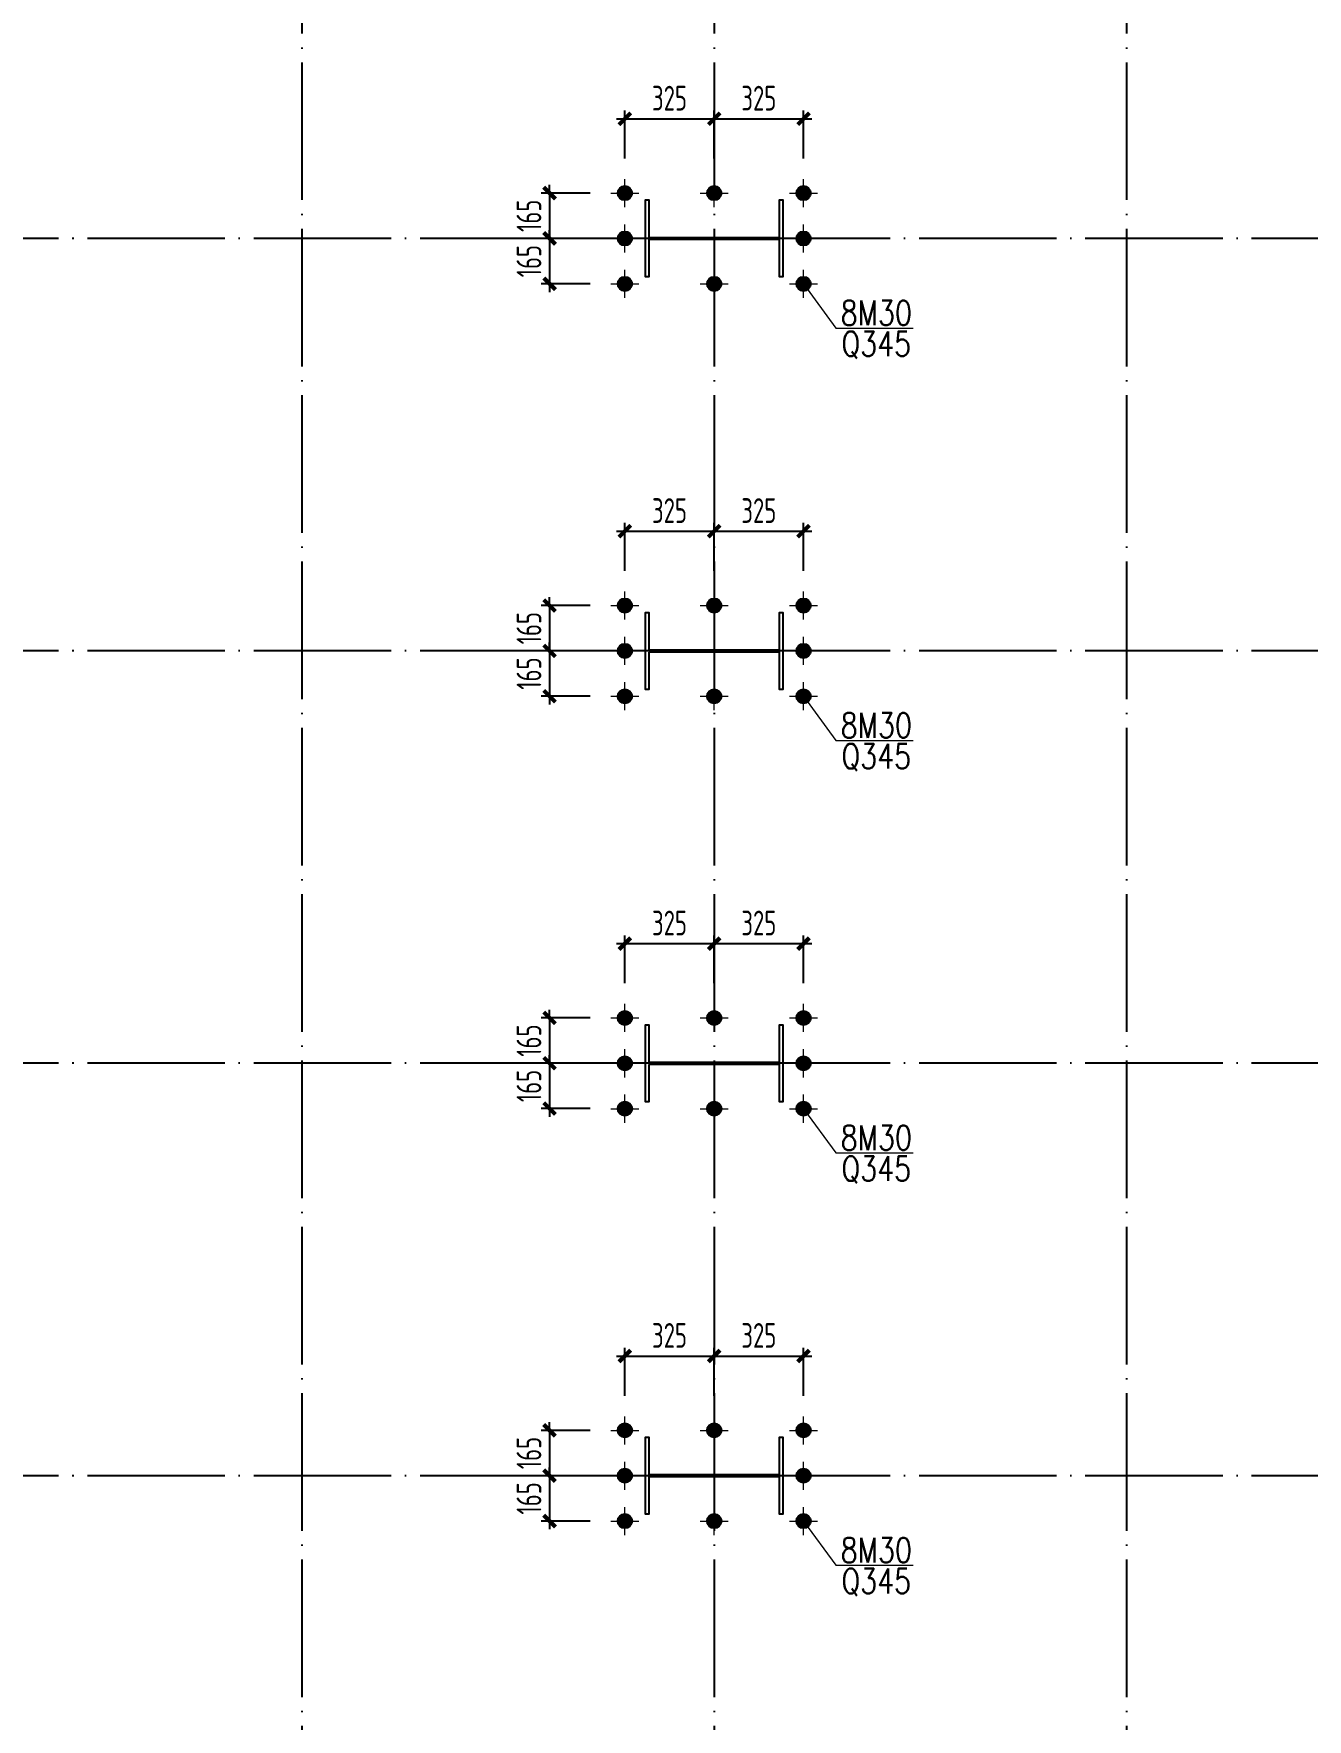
# Model space of a CAD drawing. Extents: x -1389621 to 57380, y -92505 to 283644.
# Drawn here: x -364564 to -346033, y 109523 to 134046 of the extents above; entities that cross this region are included whole.
import ezdxf
from ezdxf.enums import TextEntityAlignment as Align

# ---------------------------------------------------------------- set-up
doc = ezdxf.new("R2010")
doc.units = 0
doc.header["$LTSCALE"] = 100
doc.header["$MEASUREMENT"] = 0
doc.linetypes.add('CENTERX2', pattern=[101.6, 63.5, -12.7, 12.7, -12.7])
doc.linetypes.add('DOTE', pattern=[2.42, 2, -0.2, 0.02, -0.2])
doc.layers.get('0').update_dxf_attribs({"linetype": 'CONTINUOUS'})
doc.layers.get('Defpoints').update_dxf_attribs({"linetype": 'CONTINUOUS'})
for name, color, linetype in [('11000', 4, 'CONTINUOUS'), ('DIM', 3, 'CONTINUOUS'), ('DOTE', 1, 'DOTE'), ('PUB_DIM', 3, 'CONTINUOUS'), ('柱子', 3, 'CONTINUOUS')]:
    doc.layers.add(name, color=color, linetype=linetype)
doc.layers.add('PUB_TEXT', color=7, linetype='CONTINUOUS', lineweight=15)
doc.layers.add('轴线', color=1, linetype='CENTERX2', lineweight=13)
doc.styles.add('hztxt', font='txt', dxfattribs={"width": 0.7, "height": 10, "bigfont": 'hztxt.shx'})
doc.styles.add('TSSD_Dimension', font='tssdeng.shx', dxfattribs={"width": 0.7, "bigfont": 'hztxt.shx'})
doc.dimstyles.new('TSSD_100_100', dxfattribs={"dimtxt": 300, "dimasz": 100, "dimexe": 100, "dimexo": 250, "dimgap": 100, "dimtad": 1, "dimdec": 0, "dimzin": 0, "dimdsep": 46, "dimtxsty": 'TSSD_Dimension', "dimblk": 'ARCHTICK', "dimblk1": 'ARCHTICK', "dimblk2": 'ARCHTICK', "dimcen": 0, "dimdle": 100, "dimclrt": 7, "dimadec": 0, "dimazin": 0, "dimtfac": 1, "dimtdec": 0, "dimtix": 1, "dimtmove": 2, "dimatfit": 3, "dimfxl": 0, "dimtolj": 1, "dimtzin": 0, "dimarcsym": 0})

# ---------------------------------------------------------------- blocks, each defined once
blk = doc.blocks.new('_ArchTick')
at = {"color": 0, "linetype": 'ByBlock'}
blk.add_lwpolyline([(-0.71, -0.71, 0.5, 0.5, 0), (0.71, 0.71, 0.5, 0.5, 0)], format="xyseb", dxfattribs=at)
blk = doc.blocks.new('*D576')
at = {"layer": 'Defpoints', "color": 0, "ltscale": 100}
for p in [(-356167, 113727), (-357058, 113067), (-356167, 113067)]:
    blk.add_point(p, dxfattribs=at)
at = {"layer": 'DIM', "color": 0, "lineweight": -2, "ltscale": 100}
for p, q in [((-357058, 113727), (-357058, 113847)), ((-356467, 113727), (-357178, 113727)), ((-357058, 113727), (-357058, 113067)), ((-356467, 113067), (-357178, 113067)), ((-357058, 113067), (-357058, 112947))]:
    blk.add_line(p, q, dxfattribs=at)
at = {"layer": 'DIM', "color": 0, "lineweight": -2, "ltscale": 100, "xscale": 120, "yscale": 120, "zscale": 120}
for p, rotation in [((-357058, 113727), 270), ((-357058, 113067), 90)]:
    blk.add_blockref('_ArchTick', p, dxfattribs=dict(at, rotation=rotation))
at = {"layer": 'DIM', "color": 7, "ltscale": 100, "insert": (-357358, 113397), "char_height": 360, "attachment_point": 5, "rotation": 90, "style": 'TSSD_Dimension'}
blk.add_mtext('\\A1;165', dxfattribs=at)
blk = doc.blocks.new('*D577')
at = {"layer": 'Defpoints', "color": 0, "ltscale": 100}
for p in [(-354663, 114808), (-355963, 113931), (-354663, 113931)]:
    blk.add_point(p, dxfattribs=at)
at = {"layer": 'DIM', "color": 0, "lineweight": -2, "ltscale": 100}
for p, q in [((-356083, 114808), (-354543, 114808)), ((-355963, 114231), (-355963, 114928)), ((-354663, 114231), (-354663, 114928))]:
    blk.add_line(p, q, dxfattribs=at)
at = {"layer": 'DIM', "color": 0, "lineweight": -2, "ltscale": 100, "xscale": 120, "yscale": 120, "zscale": 120, "rotation": 180}
blk.add_blockref('_ArchTick', (-355963, 114808), dxfattribs=at)
at = {"layer": 'DIM', "color": 0, "lineweight": -2, "ltscale": 100, "xscale": 120, "yscale": 120, "zscale": 120}
blk.add_blockref('_ArchTick', (-354663, 114808), dxfattribs=at)
at = {"layer": 'DIM', "color": 7, "ltscale": 100, "insert": (-355313, 115108), "char_height": 360, "attachment_point": 5, "style": 'TSSD_Dimension'}
blk.add_mtext('\\A1;325', dxfattribs=at)
blk = doc.blocks.new('*D578')
at = {"layer": 'Defpoints', "color": 0, "ltscale": 100}
for p in [(-353363, 114808), (-354663, 113931), (-353363, 113931)]:
    blk.add_point(p, dxfattribs=at)
at = {"layer": 'DIM', "color": 0, "lineweight": -2, "ltscale": 100}
for p, q in [((-354783, 114808), (-353243, 114808)), ((-354663, 114231), (-354663, 114928)), ((-353363, 114231), (-353363, 114928))]:
    blk.add_line(p, q, dxfattribs=at)
at = {"layer": 'DIM', "color": 0, "lineweight": -2, "ltscale": 100, "xscale": 120, "yscale": 120, "zscale": 120, "rotation": 180}
blk.add_blockref('_ArchTick', (-354663, 114808), dxfattribs=at)
at = {"layer": 'DIM', "color": 0, "lineweight": -2, "ltscale": 100, "xscale": 120, "yscale": 120, "zscale": 120}
blk.add_blockref('_ArchTick', (-353363, 114808), dxfattribs=at)
at = {"layer": 'DIM', "color": 7, "ltscale": 100, "insert": (-354013, 115108), "char_height": 360, "attachment_point": 5, "style": 'TSSD_Dimension'}
blk.add_mtext('\\A1;325', dxfattribs=at)
blk = doc.blocks.new('*D579')
at = {"layer": 'Defpoints', "color": 0, "ltscale": 100}
for p in [(-356167, 113067), (-357058, 112407), (-356167, 112407)]:
    blk.add_point(p, dxfattribs=at)
at = {"layer": 'DIM', "color": 0, "lineweight": -2, "ltscale": 100}
for p, q in [((-356467, 113067), (-357178, 113067)), ((-357058, 113067), (-357058, 113187)), ((-357058, 113067), (-357058, 112407)), ((-356467, 112407), (-357178, 112407)), ((-357058, 112407), (-357058, 112287))]:
    blk.add_line(p, q, dxfattribs=at)
at = {"layer": 'DIM', "color": 0, "lineweight": -2, "ltscale": 100, "xscale": 120, "yscale": 120, "zscale": 120}
for p, rotation in [((-357058, 113067), 270), ((-357058, 112407), 90)]:
    blk.add_blockref('_ArchTick', p, dxfattribs=dict(at, rotation=rotation))
at = {"layer": 'DIM', "color": 7, "ltscale": 100, "insert": (-357358, 112737), "char_height": 360, "attachment_point": 5, "rotation": 90, "style": 'TSSD_Dimension'}
blk.add_mtext('\\A1;165', dxfattribs=at)
blk = doc.blocks.new('*D590')
at = {"layer": 'Defpoints', "color": 0, "ltscale": 100}
for p in [(-356167, 119727), (-357058, 119067), (-356167, 119067)]:
    blk.add_point(p, dxfattribs=at)
at = {"layer": 'DIM', "color": 0, "lineweight": -2, "ltscale": 100}
for p, q in [((-356467, 119727), (-357178, 119727)), ((-357058, 119727), (-357058, 119847)), ((-357058, 119727), (-357058, 119067)), ((-356467, 119067), (-357178, 119067)), ((-357058, 119067), (-357058, 118947))]:
    blk.add_line(p, q, dxfattribs=at)
at = {"layer": 'DIM', "color": 0, "lineweight": -2, "ltscale": 100, "xscale": 120, "yscale": 120, "zscale": 120}
for p, rotation in [((-357058, 119727), 270), ((-357058, 119067), 90)]:
    blk.add_blockref('_ArchTick', p, dxfattribs=dict(at, rotation=rotation))
at = {"layer": 'DIM', "color": 7, "ltscale": 100, "insert": (-357358, 119397), "char_height": 360, "attachment_point": 5, "rotation": 90, "style": 'TSSD_Dimension'}
blk.add_mtext('\\A1;165', dxfattribs=at)
blk = doc.blocks.new('*D591')
at = {"layer": 'Defpoints', "color": 0, "ltscale": 100}
for p in [(-354663, 120808), (-355963, 119931), (-354663, 119931)]:
    blk.add_point(p, dxfattribs=at)
at = {"layer": 'DIM', "color": 0, "lineweight": -2, "ltscale": 100}
for p, q in [((-355963, 120231), (-355963, 120928)), ((-354663, 120231), (-354663, 120928)), ((-356083, 120808), (-354543, 120808))]:
    blk.add_line(p, q, dxfattribs=at)
at = {"layer": 'DIM', "color": 0, "lineweight": -2, "ltscale": 100, "xscale": 120, "yscale": 120, "zscale": 120, "rotation": 180}
blk.add_blockref('_ArchTick', (-355963, 120808), dxfattribs=at)
at = {"layer": 'DIM', "color": 0, "lineweight": -2, "ltscale": 100, "xscale": 120, "yscale": 120, "zscale": 120}
blk.add_blockref('_ArchTick', (-354663, 120808), dxfattribs=at)
at = {"layer": 'DIM', "color": 7, "ltscale": 100, "insert": (-355313, 121108), "char_height": 360, "attachment_point": 5, "style": 'TSSD_Dimension'}
blk.add_mtext('\\A1;325', dxfattribs=at)
blk = doc.blocks.new('*D592')
at = {"layer": 'Defpoints', "color": 0, "ltscale": 100}
for p in [(-353363, 120808), (-354663, 119931), (-353363, 119931)]:
    blk.add_point(p, dxfattribs=at)
at = {"layer": 'DIM', "color": 0, "lineweight": -2, "ltscale": 100}
for p, q in [((-354663, 120231), (-354663, 120928)), ((-353363, 120231), (-353363, 120928)), ((-354783, 120808), (-353243, 120808))]:
    blk.add_line(p, q, dxfattribs=at)
at = {"layer": 'DIM', "color": 0, "lineweight": -2, "ltscale": 100, "xscale": 120, "yscale": 120, "zscale": 120, "rotation": 180}
blk.add_blockref('_ArchTick', (-354663, 120808), dxfattribs=at)
at = {"layer": 'DIM', "color": 0, "lineweight": -2, "ltscale": 100, "xscale": 120, "yscale": 120, "zscale": 120}
blk.add_blockref('_ArchTick', (-353363, 120808), dxfattribs=at)
at = {"layer": 'DIM', "color": 7, "ltscale": 100, "insert": (-354013, 121108), "char_height": 360, "attachment_point": 5, "style": 'TSSD_Dimension'}
blk.add_mtext('\\A1;325', dxfattribs=at)
blk = doc.blocks.new('*D593')
at = {"layer": 'Defpoints', "color": 0, "ltscale": 100}
for p in [(-356167, 119067), (-357058, 118407), (-356167, 118407)]:
    blk.add_point(p, dxfattribs=at)
at = {"layer": 'DIM', "color": 0, "lineweight": -2, "ltscale": 100}
for p, q in [((-357058, 119067), (-357058, 119187)), ((-356467, 119067), (-357178, 119067)), ((-357058, 119067), (-357058, 118407)), ((-356467, 118407), (-357178, 118407)), ((-357058, 118407), (-357058, 118287))]:
    blk.add_line(p, q, dxfattribs=at)
at = {"layer": 'DIM', "color": 0, "lineweight": -2, "ltscale": 100, "xscale": 120, "yscale": 120, "zscale": 120}
for p, rotation in [((-357058, 119067), 270), ((-357058, 118407), 90)]:
    blk.add_blockref('_ArchTick', p, dxfattribs=dict(at, rotation=rotation))
at = {"layer": 'DIM', "color": 7, "ltscale": 100, "insert": (-357358, 118737), "char_height": 360, "attachment_point": 5, "rotation": 90, "style": 'TSSD_Dimension'}
blk.add_mtext('\\A1;165', dxfattribs=at)
blk = doc.blocks.new('*D604')
at = {"layer": 'Defpoints', "color": 0, "ltscale": 100}
for p in [(-356167, 125727), (-357058, 125067), (-356167, 125067)]:
    blk.add_point(p, dxfattribs=at)
at = {"layer": 'DIM', "color": 0, "lineweight": -2, "ltscale": 100}
for p, q in [((-357058, 125727), (-357058, 125847)), ((-356467, 125727), (-357178, 125727)), ((-357058, 125727), (-357058, 125067)), ((-356467, 125067), (-357178, 125067)), ((-357058, 125067), (-357058, 124947))]:
    blk.add_line(p, q, dxfattribs=at)
at = {"layer": 'DIM', "color": 0, "lineweight": -2, "ltscale": 100, "xscale": 120, "yscale": 120, "zscale": 120}
for p, rotation in [((-357058, 125727), 270), ((-357058, 125067), 90)]:
    blk.add_blockref('_ArchTick', p, dxfattribs=dict(at, rotation=rotation))
at = {"layer": 'DIM', "color": 7, "ltscale": 100, "insert": (-357358, 125397), "char_height": 360, "attachment_point": 5, "rotation": 90, "style": 'TSSD_Dimension'}
blk.add_mtext('\\A1;165', dxfattribs=at)
blk = doc.blocks.new('*D605')
at = {"layer": 'Defpoints', "color": 0, "ltscale": 100}
for p in [(-354663, 126808), (-355963, 125931), (-354663, 125931)]:
    blk.add_point(p, dxfattribs=at)
at = {"layer": 'DIM', "color": 0, "lineweight": -2, "ltscale": 100}
for p, q in [((-356083, 126808), (-354543, 126808)), ((-355963, 126231), (-355963, 126928)), ((-354663, 126231), (-354663, 126928))]:
    blk.add_line(p, q, dxfattribs=at)
at = {"layer": 'DIM', "color": 0, "lineweight": -2, "ltscale": 100, "xscale": 120, "yscale": 120, "zscale": 120, "rotation": 180}
blk.add_blockref('_ArchTick', (-355963, 126808), dxfattribs=at)
at = {"layer": 'DIM', "color": 0, "lineweight": -2, "ltscale": 100, "xscale": 120, "yscale": 120, "zscale": 120}
blk.add_blockref('_ArchTick', (-354663, 126808), dxfattribs=at)
at = {"layer": 'DIM', "color": 7, "ltscale": 100, "insert": (-355313, 127108), "char_height": 360, "attachment_point": 5, "style": 'TSSD_Dimension'}
blk.add_mtext('\\A1;325', dxfattribs=at)
blk = doc.blocks.new('*D606')
at = {"layer": 'Defpoints', "color": 0, "ltscale": 100}
for p in [(-353363, 126808), (-354663, 125931), (-353363, 125931)]:
    blk.add_point(p, dxfattribs=at)
at = {"layer": 'DIM', "color": 0, "lineweight": -2, "ltscale": 100}
for p, q in [((-354783, 126808), (-353243, 126808)), ((-354663, 126231), (-354663, 126928)), ((-353363, 126231), (-353363, 126928))]:
    blk.add_line(p, q, dxfattribs=at)
at = {"layer": 'DIM', "color": 0, "lineweight": -2, "ltscale": 100, "xscale": 120, "yscale": 120, "zscale": 120, "rotation": 180}
blk.add_blockref('_ArchTick', (-354663, 126808), dxfattribs=at)
at = {"layer": 'DIM', "color": 0, "lineweight": -2, "ltscale": 100, "xscale": 120, "yscale": 120, "zscale": 120}
blk.add_blockref('_ArchTick', (-353363, 126808), dxfattribs=at)
at = {"layer": 'DIM', "color": 7, "ltscale": 100, "insert": (-354013, 127108), "char_height": 360, "attachment_point": 5, "style": 'TSSD_Dimension'}
blk.add_mtext('\\A1;325', dxfattribs=at)
blk = doc.blocks.new('*D607')
at = {"layer": 'Defpoints', "color": 0, "ltscale": 100}
for p in [(-356167, 125067), (-357058, 124407), (-356167, 124407)]:
    blk.add_point(p, dxfattribs=at)
at = {"layer": 'DIM', "color": 0, "lineweight": -2, "ltscale": 100}
for p, q in [((-356467, 125067), (-357178, 125067)), ((-357058, 125067), (-357058, 125187)), ((-357058, 125067), (-357058, 124407)), ((-356467, 124407), (-357178, 124407)), ((-357058, 124407), (-357058, 124287))]:
    blk.add_line(p, q, dxfattribs=at)
at = {"layer": 'DIM', "color": 0, "lineweight": -2, "ltscale": 100, "xscale": 120, "yscale": 120, "zscale": 120}
for p, rotation in [((-357058, 125067), 270), ((-357058, 124407), 90)]:
    blk.add_blockref('_ArchTick', p, dxfattribs=dict(at, rotation=rotation))
at = {"layer": 'DIM', "color": 7, "ltscale": 100, "insert": (-357358, 124737), "char_height": 360, "attachment_point": 5, "rotation": 90, "style": 'TSSD_Dimension'}
blk.add_mtext('\\A1;165', dxfattribs=at)
blk = doc.blocks.new('*D618')
at = {"layer": 'Defpoints', "color": 0, "ltscale": 100}
for p in [(-356167, 131727), (-357058, 131067), (-356167, 131067)]:
    blk.add_point(p, dxfattribs=at)
at = {"layer": 'DIM', "color": 0, "lineweight": -2, "ltscale": 100}
for p, q in [((-356467, 131727), (-357178, 131727)), ((-357058, 131727), (-357058, 131847)), ((-357058, 131727), (-357058, 131067)), ((-356467, 131067), (-357178, 131067)), ((-357058, 131067), (-357058, 130947))]:
    blk.add_line(p, q, dxfattribs=at)
at = {"layer": 'DIM', "color": 0, "lineweight": -2, "ltscale": 100, "xscale": 120, "yscale": 120, "zscale": 120}
for p, rotation in [((-357058, 131727), 270), ((-357058, 131067), 90)]:
    blk.add_blockref('_ArchTick', p, dxfattribs=dict(at, rotation=rotation))
at = {"layer": 'DIM', "color": 7, "ltscale": 100, "insert": (-357358, 131397), "char_height": 360, "attachment_point": 5, "rotation": 90, "style": 'TSSD_Dimension'}
blk.add_mtext('\\A1;165', dxfattribs=at)
blk = doc.blocks.new('*D619')
at = {"layer": 'Defpoints', "color": 0, "ltscale": 100}
for p in [(-354663, 132808), (-355963, 131931), (-354663, 131931)]:
    blk.add_point(p, dxfattribs=at)
at = {"layer": 'DIM', "color": 0, "lineweight": -2, "ltscale": 100}
for p, q in [((-355963, 132231), (-355963, 132928)), ((-354663, 132231), (-354663, 132928)), ((-356083, 132808), (-354543, 132808))]:
    blk.add_line(p, q, dxfattribs=at)
at = {"layer": 'DIM', "color": 0, "lineweight": -2, "ltscale": 100, "xscale": 120, "yscale": 120, "zscale": 120, "rotation": 180}
blk.add_blockref('_ArchTick', (-355963, 132808), dxfattribs=at)
at = {"layer": 'DIM', "color": 0, "lineweight": -2, "ltscale": 100, "xscale": 120, "yscale": 120, "zscale": 120}
blk.add_blockref('_ArchTick', (-354663, 132808), dxfattribs=at)
at = {"layer": 'DIM', "color": 7, "ltscale": 100, "insert": (-355313, 133108), "char_height": 360, "attachment_point": 5, "style": 'TSSD_Dimension'}
blk.add_mtext('\\A1;325', dxfattribs=at)
blk = doc.blocks.new('*D620')
at = {"layer": 'Defpoints', "color": 0, "ltscale": 100}
for p in [(-353363, 132808), (-354663, 131931), (-353363, 131931)]:
    blk.add_point(p, dxfattribs=at)
at = {"layer": 'DIM', "color": 0, "lineweight": -2, "ltscale": 100}
for p, q in [((-354663, 132231), (-354663, 132928)), ((-353363, 132231), (-353363, 132928)), ((-354783, 132808), (-353243, 132808))]:
    blk.add_line(p, q, dxfattribs=at)
at = {"layer": 'DIM', "color": 0, "lineweight": -2, "ltscale": 100, "xscale": 120, "yscale": 120, "zscale": 120, "rotation": 180}
blk.add_blockref('_ArchTick', (-354663, 132808), dxfattribs=at)
at = {"layer": 'DIM', "color": 0, "lineweight": -2, "ltscale": 100, "xscale": 120, "yscale": 120, "zscale": 120}
blk.add_blockref('_ArchTick', (-353363, 132808), dxfattribs=at)
at = {"layer": 'DIM', "color": 7, "ltscale": 100, "insert": (-354013, 133108), "char_height": 360, "attachment_point": 5, "style": 'TSSD_Dimension'}
blk.add_mtext('\\A1;325', dxfattribs=at)
blk = doc.blocks.new('*D621')
at = {"layer": 'Defpoints', "color": 0, "ltscale": 100}
for p in [(-356167, 131067), (-357058, 130407), (-356167, 130407)]:
    blk.add_point(p, dxfattribs=at)
at = {"layer": 'DIM', "color": 0, "lineweight": -2, "ltscale": 100}
for p, q in [((-356467, 131067), (-357178, 131067)), ((-357058, 131067), (-357058, 131187)), ((-357058, 131067), (-357058, 130407)), ((-356467, 130407), (-357178, 130407)), ((-357058, 130407), (-357058, 130287))]:
    blk.add_line(p, q, dxfattribs=at)
at = {"layer": 'DIM', "color": 0, "lineweight": -2, "ltscale": 100, "xscale": 120, "yscale": 120, "zscale": 120}
for p, rotation in [((-357058, 131067), 270), ((-357058, 130407), 90)]:
    blk.add_blockref('_ArchTick', p, dxfattribs=dict(at, rotation=rotation))
at = {"layer": 'DIM', "color": 7, "ltscale": 100, "insert": (-357358, 130737), "char_height": 360, "attachment_point": 5, "rotation": 90, "style": 'TSSD_Dimension'}
blk.add_mtext('\\A1;165', dxfattribs=at)

msp = doc.modelspace()

# ---------------------------------------------------------------- hatches: boundary and pattern name
h = msp.add_hatch(color=256)
edge = h.paths.add_edge_path()
edge.add_arc((-355962.633, 131726.574), 104, 0, 360)
h = msp.add_hatch(color=256)
edge = h.paths.add_edge_path()
edge.add_arc((-354662.633, 131726.574), 104, 0, 360)
h = msp.add_hatch(color=256)
edge = h.paths.add_edge_path()
edge.add_arc((-353362.633, 131726.574), 104, 0, 360)
h = msp.add_hatch(color=256)
edge = h.paths.add_edge_path()
edge.add_arc((-355962.633, 131066.574), 104, 0, 360)
h = msp.add_hatch(color=256)
edge = h.paths.add_edge_path()
edge.add_arc((-353362.633, 131066.574), 104, 0, 360)
h = msp.add_hatch(color=256)
edge = h.paths.add_edge_path()
edge.add_arc((-355962.633, 130406.574), 104, 0, 360)
h = msp.add_hatch(color=256)
edge = h.paths.add_edge_path()
edge.add_arc((-354662.633, 130406.574), 104, 0, 360)
h = msp.add_hatch(color=256)
edge = h.paths.add_edge_path()
edge.add_arc((-353362.633, 130406.574), 104, 0, 360)
h = msp.add_hatch(color=256)
edge = h.paths.add_edge_path()
edge.add_arc((-355962.633, 125726.574), 104, 0, 360)
h = msp.add_hatch(color=256)
edge = h.paths.add_edge_path()
edge.add_arc((-354662.633, 125726.574), 104, 0, 360)
h = msp.add_hatch(color=256)
edge = h.paths.add_edge_path()
edge.add_arc((-353362.633, 125726.574), 104, 0, 360)
h = msp.add_hatch(color=256)
edge = h.paths.add_edge_path()
edge.add_arc((-355962.633, 125066.574), 104, 0, 360)
h = msp.add_hatch(color=256)
edge = h.paths.add_edge_path()
edge.add_arc((-353362.633, 125066.574), 104, 0, 360)
h = msp.add_hatch(color=256)
edge = h.paths.add_edge_path()
edge.add_arc((-355962.633, 124406.574), 104, 0, 360)
h = msp.add_hatch(color=256)
edge = h.paths.add_edge_path()
edge.add_arc((-354662.633, 124406.574), 104, 0, 360)
h = msp.add_hatch(color=256)
edge = h.paths.add_edge_path()
edge.add_arc((-353362.633, 124406.574), 104, 0, 360)
h = msp.add_hatch(color=256)
edge = h.paths.add_edge_path()
edge.add_arc((-355962.633, 119726.574), 104, 0, 360)
h = msp.add_hatch(color=256)
edge = h.paths.add_edge_path()
edge.add_arc((-354662.633, 119726.574), 104, 0, 360)
h = msp.add_hatch(color=256)
edge = h.paths.add_edge_path()
edge.add_arc((-353362.633, 119726.574), 104, 0, 360)
h = msp.add_hatch(color=256)
edge = h.paths.add_edge_path()
edge.add_arc((-355962.633, 119066.574), 104, 0, 360)
h = msp.add_hatch(color=256)
edge = h.paths.add_edge_path()
edge.add_arc((-353362.633, 119066.574), 104, 0, 360)
h = msp.add_hatch(color=256)
edge = h.paths.add_edge_path()
edge.add_arc((-355962.633, 118406.574), 104, 0, 360)
h = msp.add_hatch(color=256)
edge = h.paths.add_edge_path()
edge.add_arc((-354662.633, 118406.574), 104, 0, 360)
h = msp.add_hatch(color=256)
edge = h.paths.add_edge_path()
edge.add_arc((-353362.633, 118406.574), 104, 0, 360)
h = msp.add_hatch(color=256)
edge = h.paths.add_edge_path()
edge.add_arc((-355962.633, 113726.574), 104, 0, 360)
h = msp.add_hatch(color=256)
edge = h.paths.add_edge_path()
edge.add_arc((-354662.633, 113726.574), 104, 0, 360)
h = msp.add_hatch(color=256)
edge = h.paths.add_edge_path()
edge.add_arc((-353362.633, 113726.574), 104, 0, 360)
h = msp.add_hatch(color=256)
edge = h.paths.add_edge_path()
edge.add_arc((-355962.633, 113066.574), 104, 0, 360)
h = msp.add_hatch(color=256)
edge = h.paths.add_edge_path()
edge.add_arc((-353362.633, 113066.574), 104, 0, 360)
h = msp.add_hatch(color=256)
edge = h.paths.add_edge_path()
edge.add_arc((-355962.633, 112406.574), 104, 0, 360)
h = msp.add_hatch(color=256)
edge = h.paths.add_edge_path()
edge.add_arc((-354662.633, 112406.574), 104, 0, 360)
h = msp.add_hatch(color=256)
edge = h.paths.add_edge_path()
edge.add_arc((-353362.633, 112406.574), 104, 0, 360)

# ---------------------------------------------------------------- linework, layer by layer
at = {"layer": '11000'}
for centre in [(-355962.633, 131726.574), (-354662.633, 131726.574), (-353362.633, 131726.574), (-355962.633, 131066.574), (-353362.633, 131066.574), (-355962.633, 130406.574), (-354662.633, 130406.574), (-353362.633, 130406.574), (-355962.633, 125726.574), (-354662.633, 125726.574), (-353362.633, 125726.574), (-355962.633, 125066.574), (-353362.633, 125066.574), (-355962.633, 124406.574), (-354662.633, 124406.574), (-353362.633, 124406.574), (-355962.633, 119726.574), (-354662.633, 119726.574), (-353362.633, 119726.574), (-355962.633, 119066.574), (-353362.633, 119066.574), (-355962.633, 118406.574), (-354662.633, 118406.574), (-353362.633, 118406.574), (-355962.633, 113726.574), (-354662.633, 113726.574), (-353362.633, 113726.574), (-355962.633, 113066.574), (-353362.633, 113066.574), (-355962.633, 112406.574), (-354662.633, 112406.574), (-353362.633, 112406.574)]:
    msp.add_circle(centre, 104, dxfattribs=at)
at = {"layer": 'DOTE', "linetype": 'DOTE', "ltscale": 10}
for p, q in [((-360662.633, 150566.574), (-360662.633, 75566.574)), ((-354662.633, 150566.574), (-354662.633, 75566.574)), ((-348662.633, 150566.574), (-348662.633, 75566.574)), ((-335162.633, 131066.574), (-376584.631, 131066.574)), ((-335162.633, 125066.574), (-376584.631, 125066.574)), ((-335162.633, 119066.574), (-376584.631, 119066.574)), ((-335162.633, 113066.574), (-376584.631, 113066.574))]:
    msp.add_line(p, q, dxfattribs=at)
at = {"layer": 'PUB_TEXT'}
for p, q in [((-353362.633, 130406.574), (-352891.365, 129763.667)), ((-352891.365, 129763.667), (-351765.713, 129763.667)), ((-353362.633, 124406.574), (-352891.365, 123763.667)), ((-352891.365, 123763.667), (-351765.713, 123763.667)), ((-353362.633, 118406.574), (-352891.365, 117763.667)), ((-352891.365, 117763.667), (-351765.713, 117763.667)), ((-353362.633, 112406.574), (-352891.365, 111763.667)), ((-352891.365, 111763.667), (-351765.713, 111763.667))]:
    msp.add_line(p, q, dxfattribs=at)
at = {"layer": '柱子', "ltscale": 100}
for points in [[(-355614.633, 131050.574), (-355614.633, 130506.574), (-355662.633, 130506.574), (-355662.633, 131626.574), (-355614.633, 131626.574), (-355614.633, 131082.574), (-353710.633, 131082.574), (-353710.633, 131626.574), (-353662.633, 131626.574), (-353662.633, 130506.574), (-353710.633, 130506.574), (-353710.633, 131050.574)], [(-355614.633, 125050.574), (-355614.633, 124506.574), (-355662.633, 124506.574), (-355662.633, 125626.574), (-355614.633, 125626.574), (-355614.633, 125082.574), (-353710.633, 125082.574), (-353710.633, 125626.574), (-353662.633, 125626.574), (-353662.633, 124506.574), (-353710.633, 124506.574), (-353710.633, 125050.574)], [(-355614.633, 119050.574), (-355614.633, 118506.574), (-355662.633, 118506.574), (-355662.633, 119626.574), (-355614.633, 119626.574), (-355614.633, 119082.574), (-353710.633, 119082.574), (-353710.633, 119626.574), (-353662.633, 119626.574), (-353662.633, 118506.574), (-353710.633, 118506.574), (-353710.633, 119050.574)], [(-355614.633, 113050.574), (-355614.633, 112506.574), (-355662.633, 112506.574), (-355662.633, 113626.574), (-355614.633, 113626.574), (-355614.633, 113082.574), (-353710.633, 113082.574), (-353710.633, 113626.574), (-353662.633, 113626.574), (-353662.633, 112506.574), (-353710.633, 112506.574), (-353710.633, 113050.574)]]:
    msp.add_lwpolyline(points, close=True, dxfattribs=at)
at = {"layer": '轴线'}
for p, q in [((-356166.633, 131726.574), (-355758.633, 131726.574)), ((-355962.633, 131522.574), (-355962.633, 131930.574)), ((-354866.633, 131726.574), (-354458.633, 131726.574)), ((-354662.633, 131522.574), (-354662.633, 131930.574)), ((-353566.633, 131726.574), (-353158.633, 131726.574)), ((-353362.633, 131522.574), (-353362.633, 131930.574)), ((-355962.633, 130862.574), (-355962.633, 131270.574)), ((-353362.633, 130862.574), (-353362.633, 131270.574)), ((-356166.633, 131066.574), (-355758.633, 131066.574)), ((-353566.633, 131066.574), (-353158.633, 131066.574)), ((-355962.633, 130202.574), (-355962.633, 130610.574)), ((-354662.633, 130202.574), (-354662.633, 130610.574)), ((-353362.633, 130202.574), (-353362.633, 130610.574)), ((-356166.633, 130406.574), (-355758.633, 130406.574)), ((-354866.633, 130406.574), (-354458.633, 130406.574)), ((-353566.633, 130406.574), (-353158.633, 130406.574)), ((-355962.633, 125522.574), (-355962.633, 125930.574)), ((-354662.633, 125522.574), (-354662.633, 125930.574)), ((-353362.633, 125522.574), (-353362.633, 125930.574)), ((-356166.633, 125726.574), (-355758.633, 125726.574)), ((-354866.633, 125726.574), (-354458.633, 125726.574)), ((-353566.633, 125726.574), (-353158.633, 125726.574)), ((-356166.633, 125066.574), (-355758.633, 125066.574)), ((-355962.633, 124862.574), (-355962.633, 125270.574)), ((-353566.633, 125066.574), (-353158.633, 125066.574)), ((-353362.633, 124862.574), (-353362.633, 125270.574)), ((-355962.633, 124202.574), (-355962.633, 124610.574)), ((-354662.633, 124202.574), (-354662.633, 124610.574)), ((-353362.633, 124202.574), (-353362.633, 124610.574)), ((-356166.633, 124406.574), (-355758.633, 124406.574)), ((-354866.633, 124406.574), (-354458.633, 124406.574)), ((-353566.633, 124406.574), (-353158.633, 124406.574)), ((-355962.633, 119522.574), (-355962.633, 119930.574)), ((-354662.633, 119522.574), (-354662.633, 119930.574)), ((-353362.633, 119522.574), (-353362.633, 119930.574)), ((-356166.633, 119726.574), (-355758.633, 119726.574)), ((-354866.633, 119726.574), (-354458.633, 119726.574)), ((-353566.633, 119726.574), (-353158.633, 119726.574)), ((-355962.633, 118862.574), (-355962.633, 119270.574)), ((-353362.633, 118862.574), (-353362.633, 119270.574)), ((-356166.633, 119066.574), (-355758.633, 119066.574)), ((-353566.633, 119066.574), (-353158.633, 119066.574)), ((-355962.633, 118202.574), (-355962.633, 118610.574)), ((-354662.633, 118202.574), (-354662.633, 118610.574)), ((-353362.633, 118202.574), (-353362.633, 118610.574)), ((-356166.633, 118406.574), (-355758.633, 118406.574)), ((-354866.633, 118406.574), (-354458.633, 118406.574)), ((-353566.633, 118406.574), (-353158.633, 118406.574)), ((-355962.633, 113522.574), (-355962.633, 113930.574)), ((-354662.633, 113522.574), (-354662.633, 113930.574)), ((-353362.633, 113522.574), (-353362.633, 113930.574)), ((-356166.633, 113726.574), (-355758.633, 113726.574)), ((-354866.633, 113726.574), (-354458.633, 113726.574)), ((-353566.633, 113726.574), (-353158.633, 113726.574)), ((-356166.633, 113066.574), (-355758.633, 113066.574)), ((-355962.633, 112862.574), (-355962.633, 113270.574)), ((-353566.633, 113066.574), (-353158.633, 113066.574)), ((-353362.633, 112862.574), (-353362.633, 113270.574)), ((-355962.633, 112202.574), (-355962.633, 112610.574)), ((-354662.633, 112202.574), (-354662.633, 112610.574)), ((-353362.633, 112202.574), (-353362.633, 112610.574)), ((-356166.633, 112406.574), (-355758.633, 112406.574)), ((-354866.633, 112406.574), (-354458.633, 112406.574)), ((-353566.633, 112406.574), (-353158.633, 112406.574))]:
    msp.add_line(p, q, dxfattribs=at)

# ---------------------------------------------------------------- texts
at = {"layer": 'PUB_DIM', "color": 7, "linetype": 'Continuous', "style": 'hztxt', "width": 0.8}
for s, p in [('8M30', (-352304.221, 129983.608)), ('Q345', (-352304.221, 129517.997)), ('8M30', (-352304.221, 123983.608)), ('Q345', (-352304.221, 123517.997)), ('8M30', (-352304.221, 117983.608)), ('Q345', (-352304.221, 117517.997)), ('8M30', (-352304.221, 111983.608)), ('Q345', (-352304.221, 111517.997))]:
    msp.add_text(s, height=360, dxfattribs=at).set_placement(p, align=Align.MIDDLE)

# ---------------------------------------------------------------- dimensions: what is measured, and where the dimension line sits
at = {"layer": 'DIM', "ltscale": 100}
for base, p1, p2, picture, middle in [((-354662.633, 132807.694), (-355962.633, 131930.574), (-354662.633, 131930.574), '*D619', (-355312.633, 133107.694)), ((-353362.633, 132807.694), (-354662.633, 131930.574), (-353362.633, 131930.574), '*D620', (-354012.633, 133107.694)), ((-354662.633, 126807.694), (-355962.633, 125930.574), (-354662.633, 125930.574), '*D605', (-355312.633, 127107.694)), ((-353362.633, 126807.694), (-354662.633, 125930.574), (-353362.633, 125930.574), '*D606', (-354012.633, 127107.694)), ((-354662.633, 120807.694), (-355962.633, 119930.574), (-354662.633, 119930.574), '*D591', (-355312.633, 121107.694)), ((-353362.633, 120807.694), (-354662.633, 119930.574), (-353362.633, 119930.574), '*D592', (-354012.633, 121107.694)), ((-354662.633, 114807.694), (-355962.633, 113930.574), (-354662.633, 113930.574), '*D577', (-355312.633, 115107.694)), ((-353362.633, 114807.694), (-354662.633, 113930.574), (-353362.633, 113930.574), '*D578', (-354012.633, 115107.694))]:
    dim = msp.add_linear_dim(base=base, p1=p1, p2=p2, text='325', dimstyle='TSSD_100_100', override={"dimscale": 1.2}, dxfattribs=at)
    dim.commit()
    dim.dimension.update_dxf_attribs({"geometry": picture, "text_midpoint": middle})
for base, p1, p2, picture, middle in [((-357057.815, 131066.574), (-356166.633, 131726.574), (-356166.633, 131066.574), '*D618', (-357357.815, 131396.574)), ((-357057.815, 130406.574), (-356166.633, 131066.574), (-356166.633, 130406.574), '*D621', (-357357.815, 130736.574)), ((-357057.815, 125066.574), (-356166.633, 125726.574), (-356166.633, 125066.574), '*D604', (-357357.815, 125396.574)), ((-357057.815, 124406.574), (-356166.633, 125066.574), (-356166.633, 124406.574), '*D607', (-357357.815, 124736.574)), ((-357057.815, 119066.574), (-356166.633, 119726.574), (-356166.633, 119066.574), '*D590', (-357357.815, 119396.574)), ((-357057.815, 118406.574), (-356166.633, 119066.574), (-356166.633, 118406.574), '*D593', (-357357.815, 118736.574)), ((-357057.815, 113066.574), (-356166.633, 113726.574), (-356166.633, 113066.574), '*D576', (-357357.815, 113396.574)), ((-357057.815, 112406.574), (-356166.633, 113066.574), (-356166.633, 112406.574), '*D579', (-357357.815, 112736.574))]:
    dim = msp.add_linear_dim(base=base, p1=p1, p2=p2, angle=90, text='165', dimstyle='TSSD_100_100', override={"dimscale": 1.2}, dxfattribs=at)
    dim.commit()
    dim.dimension.update_dxf_attribs({"geometry": picture, "text_midpoint": middle})

doc.saveas('drawing.dxf')
